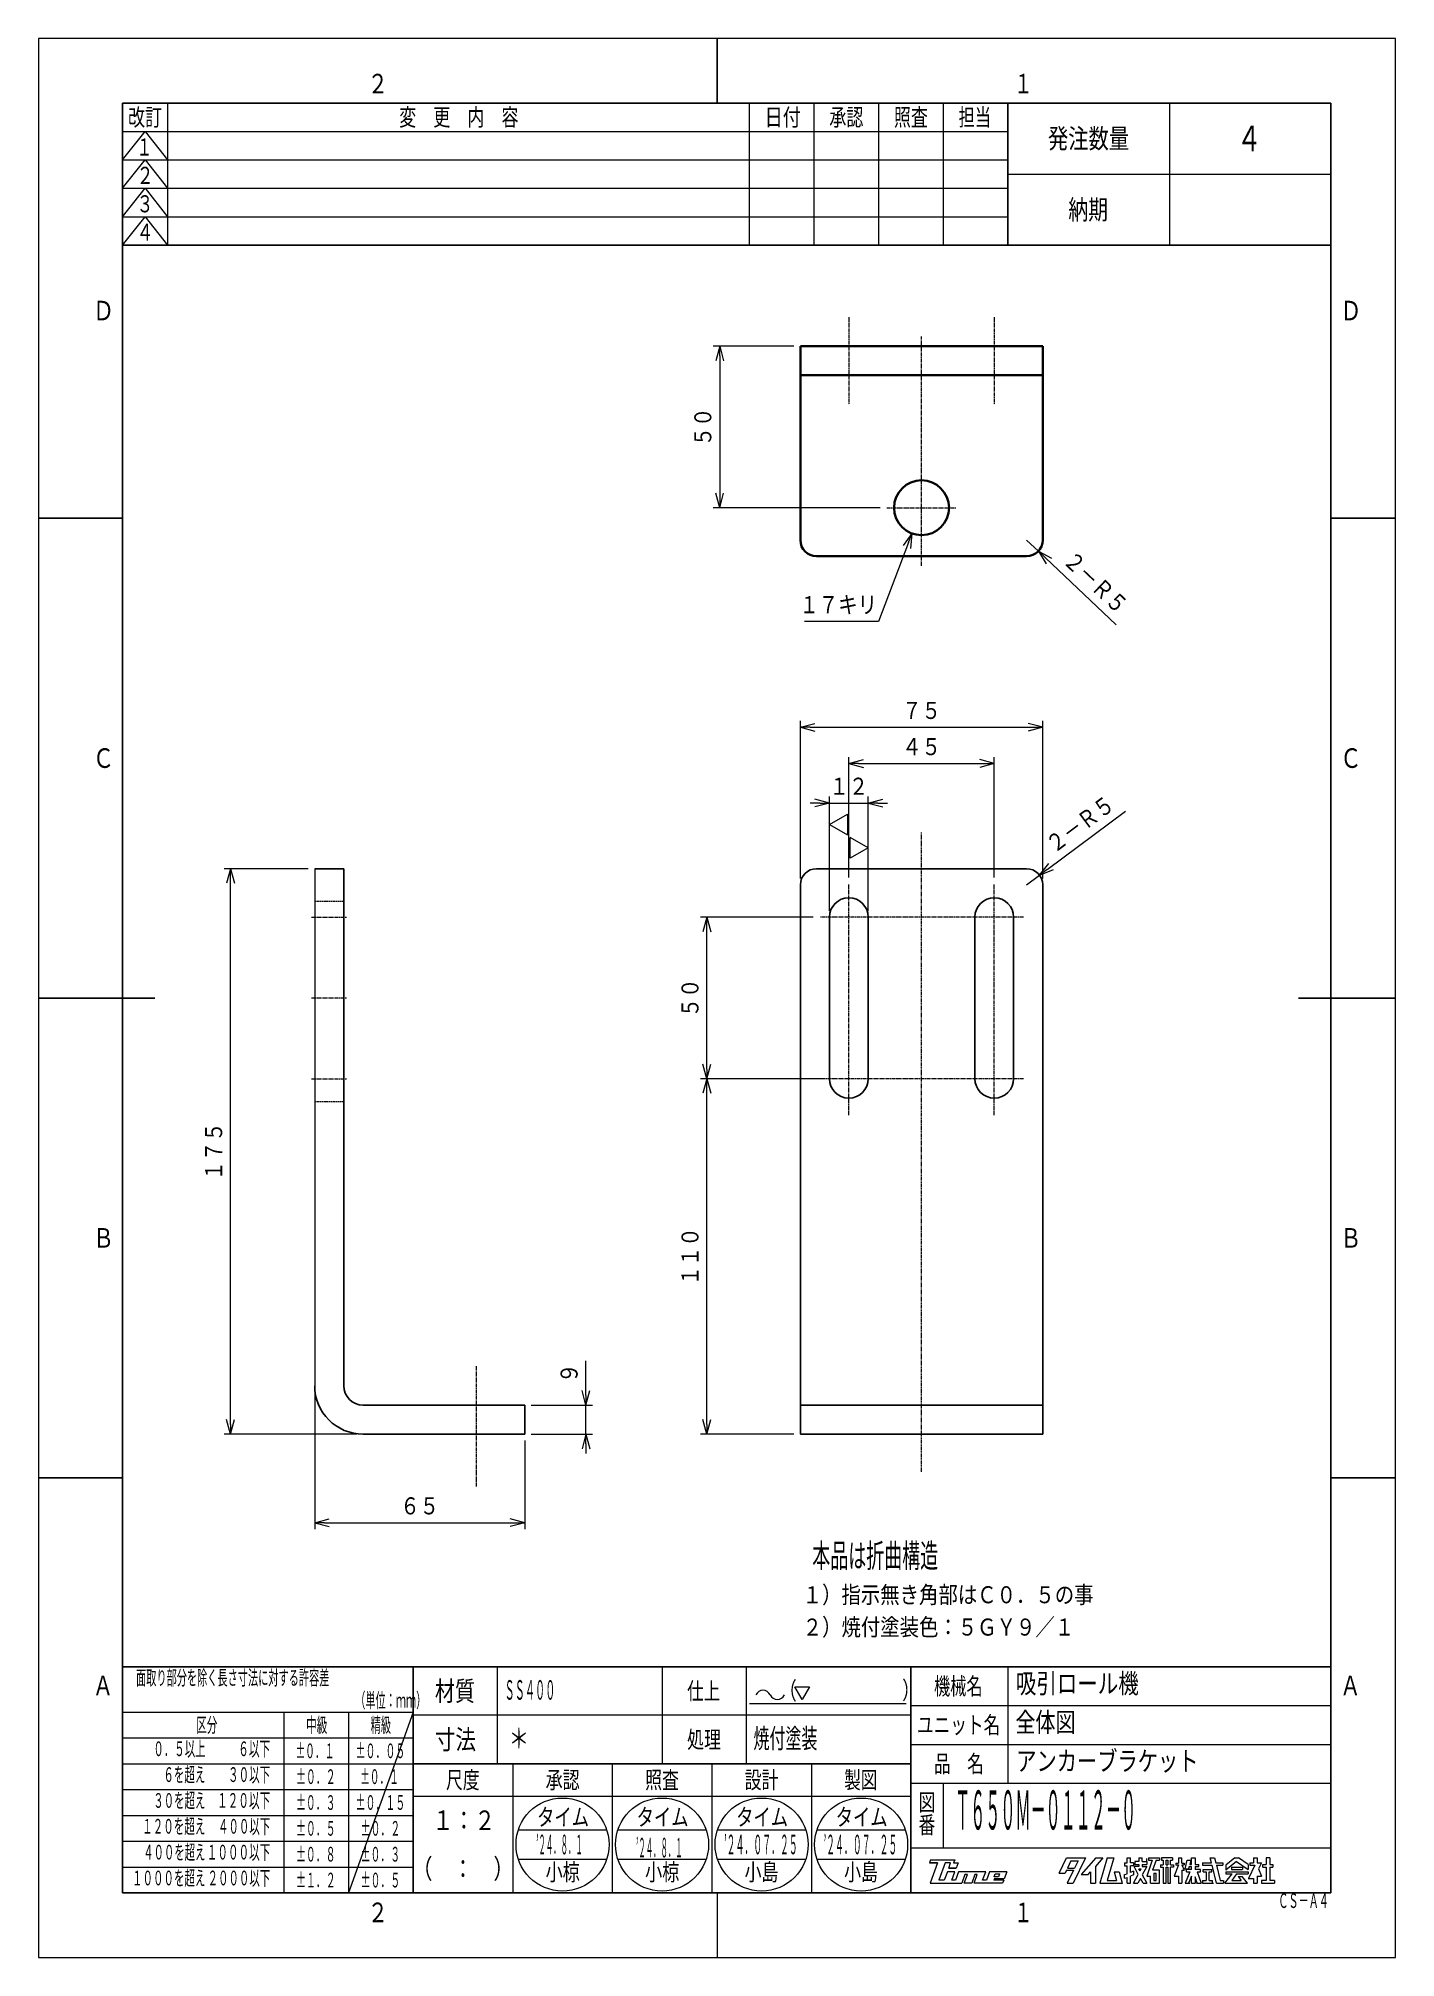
# Model space of a CAD drawing. Header units: millimetres. Extents: x 0 to 420, y 0 to 594.
import ezdxf
from ezdxf.enums import TextEntityAlignment as Align

# ---------------------------------------------------------------- set-up
doc = ezdxf.new("R2010")
doc.units = ezdxf.units.MM
for name, pattern in [('CENTER', [1.8, 1.2, -0.2, 0.2, -0.2]), ('HIDDENX2', [0.7, 0.5, -0.2]), ('PHANTOM', [2.2, 1.2, -0.2, 0.2, -0.2, 0.2, -0.2]), ('実線', [0])]:
    doc.linetypes.add(name, pattern=pattern)
for name, color, linetype, lineweight in [('12かくれ線', 2, 'HIDDENX2', 13), ('CENTER', 1, 'CENTER', 13), ('ITTEN', 1, 'CENTER', 13), ('JISSEN', 7, 'Continuous', 13), ('OBJECT', 3, 'Continuous', 13), ('SUNPOU', 3, 'Continuous', 13), ('SYMBOL', 3, 'Continuous', 13), ('TEXT', 3, 'Continuous', 13), ('作図レイヤ', 5, '実線', 35), ('図面枠レイヤ', 7, '実線', 13)]:
    doc.layers.add(name, color=color, linetype=linetype, lineweight=lineweight)
doc.layers.add('waku1', color=241, linetype='Continuous', lineweight=13, plot=False)
doc.styles.add('FX_VECTOR', font='MONOTXT.SHX', dxfattribs={"bigfont": 'BigFont.shx'})
doc.styles.add('通常文字', font='')
doc.styles.get('通常文字').set_extended_font_data('ＭＳ ゴシック')

# ---------------------------------------------------------------- blocks, each defined once
blk = doc.blocks.new('BLKF023')
at = {"color": 0, "linetype": 'ByBlock', "lineweight": -2}
for p, q in [((420, 594), (0, 594)), ((0, 594), (0, 0)), ((420, 0), (420, 594)), ((0, 0), (420, 0))]:
    blk.add_line(p, q, dxfattribs=at)
blk = doc.blocks.new('BLKF025')
at = {"color": 0, "linetype": 'ByBlock', "lineweight": -2}
for p, q in [((310.8, 498.73), (235.8, 498.73)), ((235.8, 498.73), (235.8, 438.73)), ((310.8, 438.73), (310.8, 498.73)), ((240.8, 433.73), (305.8, 433.73))]:
    blk.add_line(p, q, dxfattribs=at)
for centre, start, end in [((240.8, 438.73), 180, 270), ((305.8, 438.73), 270, 0)]:
    blk.add_arc(centre, 5, start, end, dxfattribs=at)
blk = doc.blocks.new('BLKF024')
at = {"color": 0, "linetype": 'ByBlock', "lineweight": -2}
for p, q in [((250.8, 507.73), (250.8, 480.73)), ((295.8, 507.73), (295.8, 480.73)), ((273.3, 437.94), (273.3, 459.52)), ((262.51, 448.73), (284.1, 448.73))]:
    blk.add_line(p, q, dxfattribs=at)
at = {"layer": 'JISSEN', "color": 7, "linetype": 'Continuous', "lineweight": 35}
blk.add_line((235.8, 489.73), (310.8, 489.73), dxfattribs=at)
blk.add_circle((273.3, 448.73), 8.5, dxfattribs=at)
blk.add_blockref('BLKF025', (0, 0), dxfattribs=at)
blk = doc.blocks.new('BLKF026')
at = {"color": 0, "linetype": 'ByBlock', "lineweight": 13}
blk.add_line((85.5, 337.01), (85.5, 177.01), dxfattribs=at)
at = {"color": 0, "linetype": 'ByBlock', "lineweight": -2}
for p, q in [((94.5, 337.01), (85.5, 337.01)), ((94.5, 337.01), (94.5, 177.01)), ((100.5, 171.01), (150.5, 171.01)), ((150.5, 162.01), (150.5, 171.01)), ((100.5, 162.01), (150.5, 162.01))]:
    blk.add_line(p, q, dxfattribs=at)
for radius in [15, 6]:
    blk.add_arc((100.5, 177.01), radius, 180, 270, dxfattribs=at)
at = {"layer": '12かくれ線', "color": 2, "linetype": 'HIDDENX2', "lineweight": 13}
for p, q in [((94.5, 326.91), (85.5, 326.91)), ((94.5, 264.91), (85.5, 264.91))]:
    blk.add_line(p, q, dxfattribs=at)
at = {"layer": 'ITTEN', "color": 1, "linetype": 'CENTER', "lineweight": 13}
for p, q in [((84.5, 322.01), (95.5, 322.01)), ((84.5, 297.01), (95.5, 297.01)), ((84.5, 272.01), (95.5, 272.01))]:
    blk.add_line(p, q, dxfattribs=at)
at = {"layer": 'ITTEN', "color": 1, "linetype": 'CENTER', "lineweight": 20}
blk.add_line((135.5, 183.01), (135.5, 145.82), dxfattribs=at)
blk = doc.blocks.new('BLKF028')
at = {"color": 0, "linetype": 'ByBlock', "lineweight": -2}
for p, q in [((240.8, 337.01), (305.8, 337.01)), ((235.8, 162.01), (235.8, 332.01)), ((310.8, 332.01), (310.8, 162.01)), ((310.8, 162.01), (235.8, 162.01))]:
    blk.add_line(p, q, dxfattribs=at)
for centre, start, end in [((240.8, 332.01), 90, 180), ((305.8, 332.01), 0, 90)]:
    blk.add_arc(centre, 5, start, end, dxfattribs=at)
blk = doc.blocks.new('BLKF027')
at = {"color": 0, "linetype": 'ByBlock', "lineweight": -2}
for p, q in [((244.8, 322.01), (244.8, 272.01)), ((256.8, 272.01), (256.8, 322.01)), ((289.8, 272.01), (289.8, 322.01)), ((301.8, 322.01), (301.8, 272.01)), ((310.8, 171.01), (235.8, 171.01))]:
    blk.add_line(p, q, dxfattribs=at)
for centre, start, end in [((250.8, 322.01), 0, 180), ((295.8, 322.01), 0, 180), ((250.8, 272.01), 180, 0), ((295.8, 272.01), 180, 0)]:
    blk.add_arc(centre, 6, start, end, dxfattribs=at)
at = {"layer": 'CENTER', "color": 1, "linetype": 'PHANTOM', "lineweight": 15}
blk.add_line((273.3, 150.38), (273.3, 348.21), dxfattribs=at)
at = {"layer": 'CENTER', "color": 1, "linetype": 'CENTER', "lineweight": 15}
for p, q in [((250.8, 260.74), (250.8, 332.27)), ((295.8, 260.74), (295.8, 332.27))]:
    blk.add_line(p, q, dxfattribs=at)
at = {"layer": 'ITTEN', "color": 1, "linetype": 'CENTER', "lineweight": 13}
for p, q in [((304.8, 322.01), (241.8, 322.01)), ((304.8, 272.01), (241.8, 272.01))]:
    blk.add_line(p, q, dxfattribs=at)
at = {"color": 0, "linetype": 'ByBlock', "lineweight": -2}
blk.add_blockref('BLKF028', (0, 0), dxfattribs=at)
blk = doc.blocks.new('BLKF029')
at = {"color": 1, "linetype": 'ByBlock', "lineweight": 25}
for p, q in [((210, 594), (210, 574)), ((26, 574), (400, 574)), ((26, 574), (26, 20)), ((26, 530), (26, 574)), ((300, 574), (300, 530)), ((400, 574), (400, 20)), ((26, 530), (400, 530)), ((26, 445.5), (0, 445.5)), ((420, 445.5), (400, 445.5)), ((36, 297), (0, 297)), ((420, 297), (390, 297)), ((26, 148.5), (0, 148.5)), ((420, 148.5), (400, 148.5)), ((26, 90), (400, 90)), ((26, 90), (26, 20)), ((116, 20), (116, 90)), ((270, 20), (270, 90)), ((116, 60), (270, 60)), ((26, 20), (400, 20))]:
    blk.add_line(p, q, dxfattribs=at)
at = {"color": 52, "linetype": 'ByBlock', "lineweight": -2}
for p, q in [((40, 574), (40, 530)), ((220, 574), (220, 530)), ((240, 574), (240, 530)), ((260, 574), (260, 530)), ((280, 574), (280, 530)), ((350, 574), (350, 530)), ((26, 565.2), (300, 565.2)), ((26, 556.4), (33, 565.2)), ((33, 565.2), (40, 556.4)), ((26, 547.6), (33, 556.4)), ((26, 556.4), (300, 556.4)), ((33, 556.4), (40, 547.6)), ((26, 538.8), (33, 547.6)), ((26, 547.6), (300, 547.6)), ((33, 547.6), (40, 538.8)), ((300, 552), (400, 552)), ((26, 530), (33, 538.8)), ((26, 538.8), (300, 538.8)), ((33, 538.8), (40, 530)), ((142, 90), (142, 60)), ((193, 90), (193, 60)), ((219, 90), (219, 60)), ((300, 90), (300, 54)), ((270, 78), (400, 78)), ((26, 76), (116, 76)), ((76, 76), (76, 20)), ((96, 76), (96, 20)), ((116, 76), (96, 20)), ((270, 75), (116, 75)), ((26, 68), (116, 68)), ((270, 66), (400, 66)), ((26, 60), (116, 60)), ((146.8, 60), (146.8, 20)), ((177.6, 60), (177.6, 20)), ((208.4, 60), (208.4, 20)), ((239.2, 60), (239.2, 20)), ((270, 54), (400, 54)), ((280, 54), (280, 34)), ((26, 52), (116, 52)), ((116, 50), (270, 50)), ((26, 44), (116, 44)), ((26, 36), (116, 36)), ((148.52, 39.5), (175.92, 39.5)), ((179.32, 39.5), (206.72, 39.5)), ((210.12, 39.5), (237.52, 39.5)), ((240.92, 39.5), (268.32, 39.5)), ((148.56, 30.5), (175.81, 30.5)), ((179.36, 30.5), (206.61, 30.5)), ((210.16, 30.5), (237.41, 30.5)), ((240.96, 30.5), (268.21, 30.5)), ((270, 34), (400, 34)), ((276.12, 30.23), (275.79, 29.33)), ((276.12, 30.23), (283.56, 30.23)), ((283.56, 30.23), (283.23, 29.33)), ((283.56, 30.23), (283.23, 29.33)), ((26, 28), (116, 28)), ((278.28, 29.33), (275.79, 29.33)), ((275.79, 29.33), (278.28, 29.33)), ((278.28, 29.33), (275.98, 23)), ((280.58, 29.33), (278.61, 23.93)), ((280.58, 29.33), (278.61, 23.93)), ((280.34, 23.93), (278.61, 23.93)), ((281.31, 26.6), (280.34, 23.93)), ((282.3, 29.33), (280.58, 29.33)), ((282.3, 29.33), (280.58, 29.33)), ((283.61, 26.6), (281.31, 26.6)), ((281.71, 27.71), (282.3, 29.33)), ((281.71, 27.71), (284.01, 27.71)), ((284.01, 27.71), (281.71, 27.71)), ((282.64, 23.93), (283.61, 26.6)), ((283.79, 23.93), (282.64, 23.93)), ((283.79, 23.93), (282.64, 23.93)), ((283.23, 29.33), (284.6, 29.33)), ((283.23, 29.33), (284.6, 29.33)), ((284.76, 26.6), (283.79, 23.93)), ((284.76, 26.6), (283.79, 23.93)), ((284.6, 29.33), (284.01, 27.71)), ((293.19, 26.6), (284.76, 26.6)), ((286.73, 25.7), (285.75, 23)), ((286.51, 23), (287.5, 25.7)), ((287.5, 25.7), (286.73, 25.7)), ((289.8, 25.7), (288.81, 23)), ((289.58, 23), (290.56, 25.7)), ((290.56, 25.7), (289.8, 25.7)), ((292.21, 23.93), (293.19, 26.6)), ((293.36, 23.93), (292.21, 23.93)), ((294.34, 26.6), (293.36, 23.93)), ((299.7, 26.6), (294.34, 26.6)), ((295.82, 24.35), (295.66, 23.93)), ((298.73, 23.93), (295.66, 23.93)), ((295.76, 24.98), (296.12, 25.97)), ((297.1, 24.98), (295.76, 24.98)), ((298.88, 24.35), (295.82, 24.35)), ((296.12, 25.97), (297.46, 25.97)), ((297.46, 25.97), (297.1, 24.98)), ((298.73, 23.93), (298.39, 23)), ((299.7, 26.6), (298.88, 24.35)), ((210, 20), (210, 0)), ((275.98, 23), (285.75, 23)), ((288.81, 23), (286.51, 23)), ((291.88, 23), (289.58, 23)), ((298.39, 23), (291.88, 23))]:
    blk.add_line(p, q, dxfattribs=at)
at = {"color": 0, "linetype": 'ByBlock', "lineweight": -2}
for p, q in [((315.9, 26.15), (318.2, 30.88)), ((318.2, 30.88), (324.02, 30.88)), ((318.2, 30.88), (324.02, 30.88)), ((319.53, 29.91), (318.45, 27.7)), ((319.53, 29.91), (321.76, 29.91)), ((324.02, 30.88), (320.19, 23)), ((321.75, 29.91), (320.67, 27.69)), ((327.26, 30.88), (322.65, 25.7)), ((329.41, 30.88), (327.08, 28.25)), ((327.26, 30.88), (329.41, 30.88)), ((330.73, 30.88), (328.44, 23)), ((332.8, 30.88), (330.69, 23.9)), ((330.73, 30.88), (332.8, 30.88)), ((336.91, 30.58), (336.91, 30.88)), ((336.91, 30.88), (337.97, 30.88)), ((336.91, 29.3), (336.91, 30.88)), ((337.97, 29.3), (337.97, 30.88)), ((340.52, 29.75), (339.3, 29.75)), ((339.3, 29.75), (339.3, 28.85)), ((340.52, 30.88), (340.52, 29.75)), ((340.52, 30.88), (341.55, 30.88)), ((341.55, 29.75), (341.55, 30.88)), ((341.55, 29.75), (343.01, 29.75)), ((342.9, 30.63), (342.9, 29.75)), ((344.66, 30.2), (343.01, 25.23)), ((343.01, 29.75), (343.01, 28.85)), ((343.52, 30.88), (346.93, 30.88)), ((343.52, 30.88), (343.52, 30.2)), ((343.52, 30.2), (344.66, 30.2)), ((345.87, 30.2), (344.81, 27.02)), ((345.87, 30.2), (346.93, 30.2)), ((346.93, 30.88), (346.93, 30.2)), ((347.51, 30.88), (347.51, 30.14)), ((351, 30.88), (347.51, 30.88)), ((347.51, 30.14), (348.12, 30.14)), ((348.12, 30.14), (348.12, 28.69)), ((349.02, 28.69), (349.02, 30.14)), ((349.02, 30.14), (349.47, 30.14)), ((349.47, 30.14), (349.47, 28.69)), ((350.37, 30.14), (351, 30.14)), ((350.37, 28.69), (350.37, 30.14)), ((351, 30.88), (351, 30.14)), ((352.84, 30.88), (352.84, 29.25)), ((352.84, 30.88), (353.88, 30.88)), ((353.88, 29.25), (353.88, 30.88)), ((354.86, 27.5), (355.53, 30.2)), ((355.5, 30.2), (356.62, 30.2)), ((355.53, 30.2), (356.36, 30.2)), ((356.62, 30.2), (356.28, 28.85)), ((356.83, 30.88), (357.95, 30.88)), ((356.83, 28.85), (356.83, 30.88)), ((357.95, 30.88), (357.95, 28.85)), ((362.63, 30.88), (364, 30.87)), ((363.02, 29.3), (362.63, 30.88)), ((364, 30.87), (364.39, 29.3)), ((370.28, 30.88), (367.46, 28.64)), ((370.8, 29.75), (367.46, 27.1)), ((370.28, 30.88), (371.36, 30.88)), ((370.8, 29.75), (374.4, 27.28)), ((374.4, 28.78), (371.36, 30.88)), ((376.04, 30.88), (376.04, 29.3)), ((376.04, 30.88), (377.16, 30.88)), ((377.16, 30.88), (377.16, 29.3)), ((381.04, 30.88), (379.91, 30.88)), ((379.91, 30.88), (379.91, 28.85)), ((381.04, 30.88), (381.04, 28.85)), ((315.92, 26.18), (317.7, 26.18)), ((318.13, 27.05), (317.7, 26.18)), ((318.14, 27.04), (320.35, 27.04)), ((320.36, 27.04), (318.39, 23)), ((318.45, 27.7), (320.67, 27.7)), ((322.65, 25.7), (324.82, 25.7)), ((324.81, 25.7), (325.56, 26.54)), ((325.56, 26.54), (325.56, 23)), ((327.08, 28.25), (327.08, 23)), ((330.69, 23.9), (333.6, 23.9)), ((332.91, 26.6), (334.5, 26.6)), ((332.91, 26.6), (333.6, 23.9)), ((334.5, 26.6), (335.43, 23)), ((336.15, 29.3), (336.15, 28.4)), ((336.15, 29.3), (336.91, 29.3)), ((336.15, 28.4), (336.91, 28.4)), ((336.15, 25.68), (336.91, 25.97)), ((336.15, 24.55), (336.15, 25.68)), ((336.15, 24.55), (336.91, 24.84)), ((336.91, 25.97), (336.91, 28.4)), ((336.91, 23), (336.91, 24.84)), ((338.85, 29.3), (337.97, 29.3)), ((338.85, 28.4), (337.97, 28.4)), ((337.97, 26.38), (337.97, 28.4)), ((338.85, 26.71), (337.97, 26.38)), ((338.85, 25.58), (337.97, 25.25)), ((337.97, 23), (337.97, 25.25)), ((338.85, 29.3), (338.85, 28.4)), ((338.85, 26.71), (338.85, 25.58)), ((338.85, 23), (340.36, 25.77)), ((340.52, 28.15), (339.06, 28.15)), ((340.36, 25.77), (339.06, 28.15)), ((339.3, 28.85), (340.52, 28.85)), ((341.04, 24.51), (340.22, 23)), ((340.52, 28.85), (340.52, 28.15)), ((340.59, 27.47), (341.28, 27.47)), ((340.93, 26.83), (340.59, 27.47)), ((340.93, 26.83), (341.28, 27.47)), ((341.86, 23), (341.04, 24.51)), ((341.55, 28.85), (341.55, 28.15)), ((341.55, 28.85), (343.01, 28.85)), ((341.55, 28.15), (343.01, 28.15)), ((343.01, 28.15), (341.61, 25.58)), ((341.61, 25.58), (343.01, 23)), ((343.01, 25.23), (344.13, 25.23)), ((344.13, 23), (344.13, 25.23)), ((346.93, 27.02), (344.81, 27.02)), ((345.17, 26.15), (345.17, 23.9)), ((345.17, 26.15), (345.89, 26.15)), ((345.17, 23.9), (345.89, 23.9)), ((345.89, 23.9), (345.89, 26.15)), ((346.93, 23), (346.93, 27.02)), ((347.24, 28.69), (347.24, 27.95)), ((347.24, 28.69), (348.12, 28.69)), ((347.24, 27.95), (348.12, 27.95)), ((348.12, 27.95), (348.12, 23)), ((349.02, 28.69), (349.47, 28.69)), ((349.02, 27.95), (349.47, 27.95)), ((349.02, 23), (349.02, 27.95)), ((349.47, 27.95), (349.47, 23)), ((350.37, 28.69), (351.26, 28.69)), ((350.37, 23), (350.37, 27.95)), ((351.26, 27.95), (350.37, 27.95)), ((351.26, 28.69), (351.26, 27.95)), ((352.84, 28.69), (351.44, 25.21)), ((351.44, 25.21), (352.84, 25.21)), ((351.96, 29.25), (351.96, 28.69)), ((351.96, 29.25), (352.84, 29.25)), ((351.96, 28.69), (352.84, 28.69)), ((352.84, 25.21), (352.84, 23)), ((353.88, 29.25), (354.6, 29.25)), ((353.88, 28.69), (354.6, 27.03)), ((353.88, 28.69), (354.6, 28.69)), ((353.88, 27.03), (354.6, 27.03)), ((353.88, 27.03), (353.88, 23)), ((354.6, 29.25), (354.6, 28.69)), ((354.86, 27.5), (355.95, 27.5)), ((356.29, 26.6), (354.86, 23)), ((356.83, 27.28), (355.27, 27.28)), ((355.27, 26.6), (355.27, 27.28)), ((355.27, 26.6), (356.29, 26.6)), ((356.12, 28.18), (355.95, 27.5)), ((356.83, 25.21), (355.95, 23)), ((356.12, 28.18), (356.83, 28.18)), ((356.28, 28.85), (356.83, 28.85)), ((356.83, 27.28), (356.83, 28.18)), ((356.83, 23), (356.83, 25.21)), ((357.95, 28.85), (359.09, 28.85)), ((357.95, 28.18), (359.09, 28.18)), ((357.95, 28.18), (357.95, 27.28)), ((359.59, 27.28), (357.95, 27.28)), ((357.95, 25.05), (357.95, 23)), ((358.64, 23), (357.95, 25.05)), ((358.64, 26.6), (359.85, 23)), ((358.64, 26.6), (359.59, 26.6)), ((359.09, 28.18), (359.09, 28.85)), ((359.59, 26.6), (359.59, 27.28)), ((360.21, 29.3), (360.21, 28.63)), ((360.21, 29.3), (363.02, 29.3)), ((360.21, 28.63), (363.19, 28.63)), ((360.21, 23.9), (361.37, 23.9)), ((360.21, 23.9), (360.21, 23)), ((360.44, 26.6), (360.44, 27.28)), ((360.44, 27.28), (363.15, 27.28)), ((360.44, 26.6), (361.37, 26.6)), ((361.37, 26.6), (361.37, 23.9)), ((362.28, 26.6), (363.15, 26.6)), ((362.28, 23.9), (362.28, 26.6)), ((362.28, 23.9), (363.38, 23.9)), ((363.15, 26.6), (363.15, 27.28)), ((364.61, 23), (363.19, 28.63)), ((363.38, 23), (363.38, 23.9)), ((364.39, 29.3), (364.95, 29.3)), ((364.56, 28.63), (366.53, 28.63)), ((364.56, 28.63), (365.74, 23.89)), ((364.95, 29.3), (366.53, 29.3)), ((365.73, 23.9), (366.68, 23.9)), ((366.53, 29.3), (366.53, 28.63)), ((366.75, 23.9), (366.75, 23)), ((367.19, 23), (369.39, 25.93)), ((367.44, 26.6), (372.6, 26.6)), ((367.44, 26.6), (367.44, 25.93)), ((367.44, 25.93), (369.39, 25.93)), ((367.46, 28.64), (367.46, 27.1)), ((368.82, 26.6), (374.4, 26.6)), ((369.18, 27.95), (369.18, 27.28)), ((369.18, 27.95), (372.63, 27.95)), ((369.22, 27.28), (372.63, 27.28)), ((370.81, 25.93), (369.29, 23.9)), ((369.29, 23.9), (372.19, 23.9)), ((370.81, 25.93), (374.4, 25.93)), ((371.25, 25.09), (372.19, 23.9)), ((371.25, 25.09), (372.49, 25.09)), ((374.13, 23), (372.49, 25.09)), ((372.63, 27.95), (372.63, 27.28)), ((374.4, 28.78), (374.4, 27.28)), ((374.4, 26.6), (374.4, 25.93)), ((374.4, 26.6), (374.4, 25.93)), ((374.4, 24.51), (376.04, 24.51)), ((376.47, 28.63), (374.43, 24.5)), ((374.85, 29.3), (374.85, 28.63)), ((374.85, 29.3), (376.04, 29.3)), ((374.85, 28.63), (376.47, 28.63)), ((376.04, 24.51), (376.04, 23)), ((377.16, 29.3), (378.45, 29.3)), ((377.16, 25.25), (377.16, 23)), ((377.16, 25.25), (378.45, 25.25)), ((378.45, 29.3), (377.56, 27.5)), ((377.56, 27.5), (378.45, 25.25)), ((378.46, 23.9), (378.46, 23)), ((379.91, 23.9), (378.46, 23.9)), ((378.9, 27.95), (378.9, 28.85)), ((378.9, 28.85), (379.91, 28.85)), ((378.9, 27.95), (379.91, 27.95)), ((379.91, 27.95), (379.91, 23.9)), ((381.04, 28.85), (382.05, 28.85)), ((381.04, 27.95), (382.05, 27.95)), ((381.04, 27.95), (381.04, 23.9)), ((382.49, 23.9), (381.04, 23.9)), ((382.05, 28.85), (382.05, 27.95)), ((382.49, 23.9), (382.49, 23)), ((318.39, 23), (320.19, 23)), ((325.56, 23), (327.08, 23)), ((328.44, 23), (335.47, 23)), ((328.44, 23), (335.43, 23)), ((336.91, 23), (337.97, 23)), ((338.85, 23), (340.22, 23)), ((341.86, 23), (343.01, 23)), ((344.13, 23), (346.93, 23)), ((348.12, 23), (349.02, 23)), ((349.47, 23), (350.37, 23)), ((352.84, 23), (353.88, 23)), ((354.86, 23), (356.36, 23)), ((356.83, 23), (357.95, 23)), ((358.34, 23), (359.85, 23)), ((360.21, 23), (363.38, 23)), ((361.02, 23), (363.65, 23)), ((364.61, 23), (366.74, 23)), ((367.19, 23), (374.13, 23)), ((376.04, 23), (377.16, 23)), ((378.46, 23), (382.49, 23))]:
    blk.add_line(p, q, dxfattribs=at)
at = {"color": 52, "linetype": 'ByBlock', "lineweight": -2}
for centre in [(162.2, 35), (193, 35), (223.8, 35), (254.6, 35)]:
    blk.add_circle(centre, 14.4, dxfattribs=at)
at = {"color": 1, "linetype": 'Continuous', "lineweight": -2, "style": '通常文字'}
for s, height, width, p in [('２', 6.06, 0.773254, (105.05, 580)), ('１', 6.06, 0.704716, (304.78, 580)), ('改訂', 5.303, 0.727785, (33.02, 569.6)), ('変\u3000更\u3000内\u3000容', 5.303, 0.72926, (130.1, 569.6)), ('日付', 5.303, 0.774649, (230.34, 569.6)), ('承認', 5.303, 0.72918, (250.03, 569.6)), ('照査', 5.303, 0.724996, (270, 569.6)), ('担当', 5.303, 0.695148, (289.79, 569.6)), ('発注数量', 6.061, 0.759927, (324.98, 563)), ('１', 5.3, 0.671158, (32.81, 560.4)), ('２', 5.3, 0.736433, (33.04, 551.6)), ('３', 5.3, 0.71858, (32.98, 542.8)), ('納期', 6.061, 0.743379, (324.86, 541)), ('４', 5.3, 0.727506, (33.01, 534)), ('Ｄ', 6.06, 0.796686, (20.14, 509.75)), ('Ｄ', 6.06, 0.796686, (406.14, 509.75)), ('Ｃ', 6.06, 0.793757, (20.13, 371.25)), ('Ｃ', 6.06, 0.793757, (406.13, 371.25)), ('Ｂ', 6.06, 0.793757, (20.13, 222.75)), ('Ｂ', 6.06, 0.793757, (406.13, 222.75)), ('Ａ', 6.06, 0.760953, (20, 84.25)), ('材質', 6.061, 0.74953, (128.91, 82.5)), ('仕上', 5.303, 0.709374, (205.89, 82.5)), ('機械名', 5.303, 0.693102, (284.67, 84)), ('Ａ', 6.06, 0.760953, (406, 84.25)), ('区分', 4.545, 0.525266, (52.11, 72)), ('中級', 4.545, 0.529172, (86.13, 72)), ('精級', 4.545, 0.506521, (105.99, 72)), ('寸法', 6.061, 0.770325, (129.07, 67.5)), ('ユニット名', 5.303, 0.71155, (284.77, 72)), ('%%p０．１', 4.545, 0.474497, (85.61, 64)), ('%%p０．０５', 4.545, 0.497773, (105.86, 64)), ('処理', 5.303, 0.724996, (206, 67.5)), ('品\u3000名', 5.303, 0.710025, (284.85, 60)), ('%%p０．２', 4.545, 0.495293, (85.86, 56)), ('%%p０．１', 4.545, 0.474497, (105.61, 56)), ('尺度', 5.303, 0.716627, (131.34, 55)), ('承認', 5.303, 0.72918, (162.23, 55)), ('照査', 5.303, 0.724996, (193, 55)), ('設計', 5.303, 0.724996, (223.8, 55)), ('製図', 5.303, 0.709374, (254.49, 55)), ('%%p０．３', 4.545, 0.493731, (85.84, 48)), ('%%p０．１５', 4.545, 0.497773, (105.86, 48)), ('図', 5.3, 0.724717, (275, 48.07)), ('%%p０．５', 4.545, 0.495293, (85.86, 40)), ('%%p０．２', 4.545, 0.495293, (105.86, 40)), ('タイム', 5.303, 0.740152, (162.36, 43.5)), ('タイム', 5.303, 0.740152, (193.16, 43.5)), ('タイム', 5.303, 0.740152, (223.96, 43.5)), ('タイム', 5.303, 0.740152, (254.76, 43.5)), ('番', 5.3, 0.713559, (274.96, 41.07)), ('%%p０．８', 4.545, 0.494219, (85.84, 32)), ('%%p０．３', 4.545, 0.493731, (105.84, 32)), ('%%p１．２', 4.545, 0.495293, (85.86, 24)), ('%%p０．５', 4.545, 0.495293, (105.86, 24)), ('２', 6.06, 0.773254, (105.05, 14)), ('１', 6.06, 0.704716, (304.78, 14))]:
    blk.add_text(s, height=height, dxfattribs=dict(at, width=width)).set_placement(p, align=Align.MIDDLE_CENTER)
for s, height, width, p in [('面取り部分を除く長さ寸法に対する許容差', 4.5455, 0.507877, (30.22, 83)), ('（単位：ｍｍ）', 4.545, 0.507358, (98.04, 76))]:
    blk.add_text(s, height=height, dxfattribs=dict(at, width=width)).set_placement(p, align=Align.BOTTOM_LEFT)
for s, width, p in [('０．５以上', 0.521439, (51.75, 61)), ('６以下', 0.533337, (71.74, 61)), ('６を超え', 0.524485, (51.69, 53)), ('３０以下', 0.52634, (71.74, 53)), ('３０を超え', 0.520658, (51.69, 45)), ('１２０以下', 0.531359, (71.75, 45)), ('１２０を超え', 0.525787, (51.69, 37)), ('４００以下', 0.521439, (71.75, 37)), ('４００を超え', 0.517521, (51.69, 29)), ('１０００以下', 0.527414, (71.75, 29)), ('１０００を超え', 0.523202, (51.69, 21)), ('２０００以下', 0.521166, (71.75, 21)), ('ＣＳ－Ａ４', 0.505662, (399.35, 14))]:
    blk.add_text(s, height=4.545, dxfattribs=dict(at, width=width)).set_placement(p, align=Align.BOTTOM_RIGHT)
blk = doc.blocks.new('BLKF030')
at = {"color": 0, "linetype": 'ByBlock', "lineweight": -2}
for p, q in [((420, 594), (0, 594)), ((0, 594), (0, 0)), ((420, 0), (420, 594)), ((0, 0), (420, 0))]:
    blk.add_line(p, q, dxfattribs=at)
blk = doc.blocks.new('BLKF031')
at = {"color": 0, "linetype": 'ByBlock', "lineweight": -2}
for p, q in [((234.1, 83.77), (238.6, 83.77)), ((236.35, 79.87), (234.1, 83.77)), ((238.6, 83.77), (236.35, 79.87))]:
    blk.add_line(p, q, dxfattribs=at)
blk = doc.blocks.new('BLKF033')
at = {"color": 0, "linetype": 'ByBlock', "lineweight": -2}
for p, q in [((169.45, 162.01), (168.24, 157.51)), ((169.45, 162.01), (170.66, 157.51)), ((169.45, 159.01), (169.45, 162.01))]:
    blk.add_line(p, q, dxfattribs=at)
blk = doc.blocks.new('BLKF034')
at = {"color": 0, "linetype": 'ByBlock', "lineweight": -2}
for p, q in [((169.45, 171.01), (168.24, 175.51)), ((169.45, 171.01), (170.66, 175.51)), ((169.45, 174.01), (169.45, 171.01))]:
    blk.add_line(p, q, dxfattribs=at)
blk = doc.blocks.new('BLKF032')
at = {"color": 0, "linetype": 'ByBlock', "lineweight": -2}
for p, q in [((169.45, 174.01), (169.45, 184.72)), ((152.5, 171.01), (171.45, 171.01)), ((169.45, 162.01), (169.45, 171.01)), ((152.5, 162.01), (171.45, 162.01)), ((169.45, 159.01), (169.45, 156.01))]:
    blk.add_line(p, q, dxfattribs=at)
for name in ['BLKF034', 'BLKF033']:
    blk.add_blockref(name, (0, 0), dxfattribs=at)
at = {"color": 0, "linetype": 'ByBlock', "lineweight": -2, "style": 'FX_VECTOR', "width": 1.4}
blk.add_text('９', height=6, rotation=90, dxfattribs=at).set_placement((167.45, 177.87), (167.45, 183.87), align=Align.FIT)
blk = doc.blocks.new('BLKF036')
at = {"color": 0, "linetype": 'ByBlock', "lineweight": -2}
for p, q in [((85.5, 134.6), (90, 135.81)), ((88.5, 134.6), (85.5, 134.6)), ((85.5, 134.6), (90, 133.4))]:
    blk.add_line(p, q, dxfattribs=at)
blk = doc.blocks.new('BLKF037')
at = {"color": 0, "linetype": 'ByBlock', "lineweight": -2}
for p, q in [((150.5, 134.6), (146, 135.81)), ((150.5, 134.6), (146, 133.4)), ((147.5, 134.6), (150.5, 134.6))]:
    blk.add_line(p, q, dxfattribs=at)
blk = doc.blocks.new('BLKF035')
at = {"color": 0, "linetype": 'ByBlock', "lineweight": -2}
for p, q in [((85.5, 175.01), (85.5, 132.6)), ((150.5, 160.01), (150.5, 132.6)), ((88.5, 134.6), (147.5, 134.6))]:
    blk.add_line(p, q, dxfattribs=at)
for name in ['BLKF036', 'BLKF037']:
    blk.add_blockref(name, (0, 0), dxfattribs=at)
at = {"color": 0, "linetype": 'ByBlock', "lineweight": -2, "style": 'FX_VECTOR', "width": 1.272727}
blk.add_text('６５', height=6, dxfattribs=at).set_placement((112, 136.6), (124, 136.6), align=Align.FIT)
blk = doc.blocks.new('BLKF039')
at = {"color": 0, "linetype": 'ByBlock', "lineweight": -2}
for p, q in [((59.45, 162.01), (58.24, 166.51)), ((59.45, 162.01), (60.65, 166.51)), ((59.45, 165.01), (59.45, 162.01))]:
    blk.add_line(p, q, dxfattribs=at)
blk = doc.blocks.new('BLKF040')
at = {"color": 0, "linetype": 'ByBlock', "lineweight": -2}
for p, q in [((59.45, 337.01), (58.24, 332.51)), ((59.45, 337.01), (60.65, 332.51)), ((59.45, 334.01), (59.45, 337.01))]:
    blk.add_line(p, q, dxfattribs=at)
blk = doc.blocks.new('BLKF038')
at = {"color": 0, "linetype": 'ByBlock', "lineweight": -2}
for p, q in [((83.5, 337.01), (57.45, 337.01)), ((59.45, 165.01), (59.45, 334.01)), ((98.5, 162.01), (57.45, 162.01))]:
    blk.add_line(p, q, dxfattribs=at)
for name in ['BLKF040', 'BLKF039']:
    blk.add_blockref(name, (0, 0), dxfattribs=at)
at = {"color": 0, "linetype": 'ByBlock', "lineweight": -2, "style": 'FX_VECTOR', "width": 1.235294}
blk.add_text('１７５', height=6, rotation=90, dxfattribs=at).set_placement((57.45, 240.51), (57.45, 258.51), align=Align.FIT)
blk = doc.blocks.new('BLKF042')
at = {"color": 0, "linetype": 'ByBlock', "lineweight": -2}
for p, q in [((250.8, 369.58), (255.3, 370.78)), ((253.8, 369.58), (250.8, 369.58)), ((250.8, 369.58), (255.3, 368.37))]:
    blk.add_line(p, q, dxfattribs=at)
blk = doc.blocks.new('BLKF043')
at = {"color": 0, "linetype": 'ByBlock', "lineweight": -2}
for p, q in [((295.8, 369.58), (291.3, 370.78)), ((295.8, 369.58), (291.3, 368.37)), ((292.8, 369.58), (295.8, 369.58))]:
    blk.add_line(p, q, dxfattribs=at)
blk = doc.blocks.new('BLKF041')
at = {"color": 0, "linetype": 'ByBlock', "lineweight": -2}
for p, q in [((250.8, 334.27), (250.8, 371.58)), ((253.8, 369.58), (292.8, 369.58)), ((295.8, 334.27), (295.8, 371.58))]:
    blk.add_line(p, q, dxfattribs=at)
for name in ['BLKF042', 'BLKF043']:
    blk.add_blockref(name, (0, 0), dxfattribs=at)
at = {"color": 0, "linetype": 'ByBlock', "lineweight": -2, "style": 'FX_VECTOR', "width": 1.272727}
blk.add_text('４５', height=6, dxfattribs=at).set_placement((267.3, 371.58), (279.3, 371.58), align=Align.FIT)
blk = doc.blocks.new('BLKF045')
at = {"color": 0, "linetype": 'ByBlock', "lineweight": -2}
for p, q in [((235.8, 380.78), (240.3, 381.98)), ((238.8, 380.78), (235.8, 380.78)), ((235.8, 380.78), (240.3, 379.57))]:
    blk.add_line(p, q, dxfattribs=at)
blk = doc.blocks.new('BLKF046')
at = {"color": 0, "linetype": 'ByBlock', "lineweight": -2}
for p, q in [((310.8, 380.78), (306.3, 381.98)), ((310.8, 380.78), (306.3, 379.57)), ((307.8, 380.78), (310.8, 380.78))]:
    blk.add_line(p, q, dxfattribs=at)
blk = doc.blocks.new('BLKF044')
at = {"color": 0, "linetype": 'ByBlock', "lineweight": -2}
for p, q in [((235.8, 334.01), (235.8, 382.78)), ((238.8, 380.78), (307.8, 380.78)), ((310.8, 334.01), (310.8, 382.78))]:
    blk.add_line(p, q, dxfattribs=at)
for name in ['BLKF045', 'BLKF046']:
    blk.add_blockref(name, (0, 0), dxfattribs=at)
at = {"color": 0, "linetype": 'ByBlock', "lineweight": -2, "style": 'FX_VECTOR', "width": 1.272727}
blk.add_text('７５', height=6, dxfattribs=at).set_placement((267.3, 382.78), (279.3, 382.78), align=Align.FIT)
blk = doc.blocks.new('BLKF048')
at = {"color": 0, "linetype": 'ByBlock', "lineweight": -2}
for p, q in [((210.83, 498.73), (209.63, 494.23)), ((210.83, 498.73), (212.04, 494.23)), ((210.83, 495.73), (210.83, 498.73))]:
    blk.add_line(p, q, dxfattribs=at)
blk = doc.blocks.new('BLKF049')
at = {"color": 0, "linetype": 'ByBlock', "lineweight": -2}
for p, q in [((210.83, 448.73), (209.63, 453.23)), ((210.83, 448.73), (212.04, 453.23)), ((210.83, 451.73), (210.83, 448.73))]:
    blk.add_line(p, q, dxfattribs=at)
blk = doc.blocks.new('BLKF047')
at = {"color": 0, "linetype": 'ByBlock', "lineweight": -2}
for p, q in [((233.8, 498.73), (208.83, 498.73)), ((210.83, 495.73), (210.83, 451.73)), ((260.51, 448.73), (208.83, 448.73))]:
    blk.add_line(p, q, dxfattribs=at)
for name in ['BLKF048', 'BLKF049']:
    blk.add_blockref(name, (0, 0), dxfattribs=at)
at = {"color": 0, "linetype": 'ByBlock', "lineweight": -2, "style": 'FX_VECTOR', "width": 1.272727}
blk.add_text('５０', height=6, rotation=90, dxfattribs=at).set_placement((208.83, 467.73), (208.83, 479.73), align=Align.FIT)
blk = doc.blocks.new('BLKF051')
at = {"color": 0, "linetype": 'ByBlock', "lineweight": -2}
for p, q in [((309.44, 435.29), (313.53, 433.08)), ((311.62, 433.23), (309.44, 435.29)), ((309.44, 435.29), (311.88, 431.33))]:
    blk.add_line(p, q, dxfattribs=at)
blk = doc.blocks.new('BLKF050')
at = {"color": 0, "linetype": 'ByBlock', "lineweight": -2}
for p, q in [((305.8, 438.73), (309.44, 435.29)), ((311.62, 433.23), (333.51, 412.52))]:
    blk.add_line(p, q, dxfattribs=at)
blk.add_blockref('BLKF051', (0, 0), dxfattribs=at)
at = {"color": 0, "linetype": 'ByBlock', "lineweight": -2, "style": 'FX_VECTOR', "width": 1.217391}
blk.add_text('２－Ｒ５', height=6, rotation=316.58987, dxfattribs=at).set_placement((316.31, 431.54), (333.75, 415.05), align=Align.FIT)
blk = doc.blocks.new('BLKF053')
at = {"color": 0, "linetype": 'ByBlock', "lineweight": -2}
for p, q in [((309.81, 335), (312.7, 338.65)), ((312.22, 336.79), (309.81, 335)), ((309.81, 335), (314.14, 336.72))]:
    blk.add_line(p, q, dxfattribs=at)
blk = doc.blocks.new('BLKF052')
at = {"color": 0, "linetype": 'ByBlock', "lineweight": -2}
for p, q in [((312.22, 336.79), (336.39, 354.8)), ((305.8, 332.01), (309.81, 335))]:
    blk.add_line(p, q, dxfattribs=at)
blk.add_blockref('BLKF053', (0, 0), dxfattribs=at)
at = {"color": 0, "linetype": 'ByBlock', "lineweight": -2, "style": 'FX_VECTOR', "width": 1.217391}
blk.add_text('２－Ｒ５', height=6, rotation=36.69584, dxfattribs=at).set_placement((314.69, 341.13), (333.93, 355.47), align=Align.FIT)
blk = doc.blocks.new('BLKF055')
at = {"color": 0, "linetype": 'ByBlock', "lineweight": -2}
for p, q in [((206.86, 162.01), (205.66, 166.51)), ((206.86, 162.01), (208.07, 166.51)), ((206.86, 165.01), (206.86, 162.01))]:
    blk.add_line(p, q, dxfattribs=at)
blk = doc.blocks.new('BLKF056')
at = {"color": 0, "linetype": 'ByBlock', "lineweight": -2}
for p, q in [((206.86, 272.01), (205.66, 267.51)), ((206.86, 272.01), (208.07, 267.51)), ((206.86, 269.01), (206.86, 272.01))]:
    blk.add_line(p, q, dxfattribs=at)
blk = doc.blocks.new('BLKF054')
at = {"color": 0, "linetype": 'ByBlock', "lineweight": -2}
for p, q in [((242.8, 272.01), (204.86, 272.01)), ((206.86, 165.01), (206.86, 269.01)), ((233.8, 162.01), (204.86, 162.01))]:
    blk.add_line(p, q, dxfattribs=at)
for name in ['BLKF056', 'BLKF055']:
    blk.add_blockref(name, (0, 0), dxfattribs=at)
at = {"color": 0, "linetype": 'ByBlock', "lineweight": -2, "style": 'FX_VECTOR', "width": 1.235294}
blk.add_text('１１０', height=6, rotation=90, dxfattribs=at).set_placement((204.86, 208.01), (204.86, 226.01), align=Align.FIT)
blk = doc.blocks.new('BLKF058')
at = {"color": 0, "linetype": 'ByBlock', "lineweight": -2}
for p, q in [((206.86, 272.01), (205.66, 276.51)), ((206.86, 272.01), (208.07, 276.51)), ((206.86, 275.01), (206.86, 272.01))]:
    blk.add_line(p, q, dxfattribs=at)
blk = doc.blocks.new('BLKF059')
at = {"color": 0, "linetype": 'ByBlock', "lineweight": -2}
for p, q in [((206.86, 322.01), (205.66, 317.51)), ((206.86, 322.01), (208.07, 317.51)), ((206.86, 319.01), (206.86, 322.01))]:
    blk.add_line(p, q, dxfattribs=at)
blk = doc.blocks.new('BLKF057')
at = {"color": 0, "linetype": 'ByBlock', "lineweight": -2}
for p, q in [((239.8, 322.01), (204.86, 322.01)), ((206.86, 275.01), (206.86, 319.01)), ((242.8, 272.01), (204.86, 272.01))]:
    blk.add_line(p, q, dxfattribs=at)
for name in ['BLKF059', 'BLKF058']:
    blk.add_blockref(name, (0, 0), dxfattribs=at)
at = {"color": 0, "linetype": 'ByBlock', "lineweight": -2, "style": 'FX_VECTOR', "width": 1.272727}
blk.add_text('５０', height=6, rotation=90, dxfattribs=at).set_placement((204.86, 291.01), (204.86, 303.01), align=Align.FIT)
blk = doc.blocks.new('BLKF061')
at = {"color": 0, "linetype": 'ByBlock', "lineweight": -2}
for p, q in [((244.8, 357.33), (240.3, 358.53)), ((244.8, 357.33), (240.3, 356.12)), ((241.8, 357.33), (244.8, 357.33))]:
    blk.add_line(p, q, dxfattribs=at)
blk = doc.blocks.new('BLKF062')
at = {"color": 0, "linetype": 'ByBlock', "lineweight": -2}
for p, q in [((256.8, 357.33), (261.3, 358.53)), ((259.8, 357.33), (256.8, 357.33)), ((256.8, 357.33), (261.3, 356.12))]:
    blk.add_line(p, q, dxfattribs=at)
blk = doc.blocks.new('BLKF060')
at = {"color": 0, "linetype": 'ByBlock', "lineweight": -2}
for p, q in [((241.8, 357.33), (238.8, 357.33)), ((244.8, 324.01), (244.8, 359.33)), ((244.8, 357.33), (256.8, 357.33)), ((256.8, 324.01), (256.8, 359.33)), ((259.8, 357.33), (262.8, 357.33))]:
    blk.add_line(p, q, dxfattribs=at)
for name in ['BLKF061', 'BLKF062']:
    blk.add_blockref(name, (0, 0), dxfattribs=at)
at = {"color": 0, "linetype": 'ByBlock', "lineweight": -2, "style": 'FX_VECTOR', "width": 1.272727}
blk.add_text('１２', height=6, dxfattribs=at).set_placement((244.8, 359.33), (256.8, 359.33), align=Align.FIT)
blk = doc.blocks.new('BLKF063')
at = {"color": 0, "linetype": 'ByBlock', "lineweight": -2}
for p, q in [((244.8, 350.68), (250.35, 353.88)), ((244.8, 350.68), (250.35, 347.48)), ((250.35, 353.88), (250.35, 347.48))]:
    blk.add_line(p, q, dxfattribs=at)
blk = doc.blocks.new('BLKF064')
at = {"color": 0, "linetype": 'ByBlock', "lineweight": -2}
for p, q in [((256.8, 343.51), (251.26, 346.71)), ((251.26, 340.31), (251.26, 346.71)), ((256.8, 343.51), (251.26, 340.31))]:
    blk.add_line(p, q, dxfattribs=at)
blk = doc.blocks.new('BLKF066')
at = {"color": 0, "linetype": 'ByBlock', "lineweight": -2}
for p, q in [((270.3, 440.78), (267.58, 437)), ((269.23, 437.97), (270.3, 440.78)), ((270.3, 440.78), (269.83, 436.14))]:
    blk.add_line(p, q, dxfattribs=at)
blk = doc.blocks.new('BLKF065')
at = {"color": 0, "linetype": 'ByBlock', "lineweight": -2}
for p, q in [((269.23, 437.97), (259.97, 413.5)), ((259.97, 413.5), (237.06, 413.5))]:
    blk.add_line(p, q, dxfattribs=at)
blk.add_blockref('BLKF066', (0, 0), dxfattribs=at)
at = {"color": 0, "linetype": 'ByBlock', "lineweight": -2, "style": 'FX_VECTOR', "width": 1.217391}
blk.add_text('１７キリ', height=6, dxfattribs=at).set_placement((235.51, 415.5), (259.51, 415.5), align=Align.FIT)

msp = doc.modelspace()

# ---------------------------------------------------------------- linework, layer by layer
at = {"layer": 'ITTEN'}
msp.add_line((273.3, 430.73), (273.3, 501.73), dxfattribs=at)
at = {"layer": 'OBJECT'}
for centre, start, end in [((224.23, 80.3), 24.22764, 155.57578), ((228.66, 82.3), 204.22764, 335.57578)]:
    msp.add_arc(centre, 2.43, start, end, dxfattribs=at)
at = {"layer": 'TEXT'}
msp.add_line((220.03, 78.7), (268.53, 78.7), dxfattribs=at)

# ---------------------------------------------------------------- block references
at = {"layer": 'ITTEN', "lineweight": 20}
msp.add_blockref('BLKF024', (0, 0), dxfattribs=at)
at = {"layer": 'JISSEN', "lineweight": 25}
for name in ['BLKF027', 'BLKF026']:
    msp.add_blockref(name, (0, 0), dxfattribs=at)
at = {"layer": 'SUNPOU'}
for name in ['BLKF047', 'BLKF065', 'BLKF050', 'BLKF044', 'BLKF041', 'BLKF060', 'BLKF052', 'BLKF038', 'BLKF057', 'BLKF054', 'BLKF032', 'BLKF035', 'BLKF031']:
    msp.add_blockref(name, (0, 0), dxfattribs=at)
at = {"layer": 'SYMBOL'}
for name in ['BLKF063', 'BLKF064']:
    msp.add_blockref(name, (0, 0), dxfattribs=at)
at = {"layer": 'waku1'}
for name in ['BLKF023', 'BLKF030']:
    msp.add_blockref(name, (0, 0), dxfattribs=at)
at = {"layer": '作図レイヤ', "color": 3, "lineweight": 13}
msp.add_blockref('BLKF029', (0, 0), dxfattribs=at)

# ---------------------------------------------------------------- texts
at = {"layer": 'SUNPOU', "style": 'FX_VECTOR'}
for s, width, p, p2 in [('１）指示無き角部はＣ０．５の事', 1.179775, (236.52, 109.09), (326.52, 109.09)), ('２）焼付塗装色：５ＧＹ９／１', 1.180723, (236.52, 99.09), (320.52, 99.09))]:
    msp.add_text(s, height=6, dxfattribs=dict(at, width=width)).set_placement(p, p2, align=Align.FIT)
at = {"layer": 'SYMBOL', "linetype": '実線', "style": 'FX_VECTOR', "width": 0.796748}
msp.add_text('本品は折曲構造', height=8.345, dxfattribs=at).set_placement((239.49, 119.93), (278.43, 119.93), align=Align.FIT)
at = {"layer": 'TEXT', "style": 'FX_VECTOR', "width": 1.2}
for s, p, p2 in [('（', (229.33, 79.29), (234.66, 79.29)), ('）', (267.32, 79.44), (272.65, 79.44))]:
    msp.add_text(s, height=6.22, dxfattribs=at).set_placement(p, p2, align=Align.FIT)
at = {"layer": '図面枠レイヤ', "color": 1, "linetype": 'Continuous', "style": '通常文字'}
for s, height, width, p in [('４', 8, 0.704716, (374.71, 563)), ('１：２', 6.061, 0.784189, (131.67, 42.5)), ('’２４．８．１', 6.061, 0.269775, (161.25, 35)), ('’２４．８．１', 6.061, 0.269775, (192.17, 34.04)), ('’２４．０７．２５', 6.061, 0.324556, (223.61, 35)), ('’２４．０７．２５', 6.061, 0.324556, (254.41, 35)), ('（\u3000：\u3000）', 6.061, 0.760836, (131.39, 27.5)), ('小椋', 5.303, 0.73197, (162.25, 26.5)), ('小椋', 5.303, 0.73197, (193.05, 26.5)), ('小島', 5.303, 0.722206, (223.78, 26.5)), ('小島', 5.303, 0.722206, (254.58, 26.5))]:
    msp.add_text(s, height=height, dxfattribs=dict(at, width=width)).set_placement(p, align=Align.MIDDLE_CENTER)
for s, height, width, p in [('ＳＳ４００', 6.061, 0.380769, (144.24, 78)), ('吸引ロール機', 6.061, 0.76642, (302.49, 80)), ('焼付塗装', 6.061, 0.598615, (221.28, 63)), ('全体図', 6.061, 0.750408, (302.35, 68)), ('＊', 6.06, 0.760953, (145.55, 63)), ('アンカーブラケット', 6.061, 0.757828, (302.61, 56)), ('Ｔ６５０Ｍ－０１１２－０', 12.1212, 0.282257, (283.69, 36))]:
    msp.add_text(s, height=height, dxfattribs=dict(at, width=width)).set_placement(p, align=Align.BOTTOM_LEFT)

doc.saveas('drawing.dxf')
